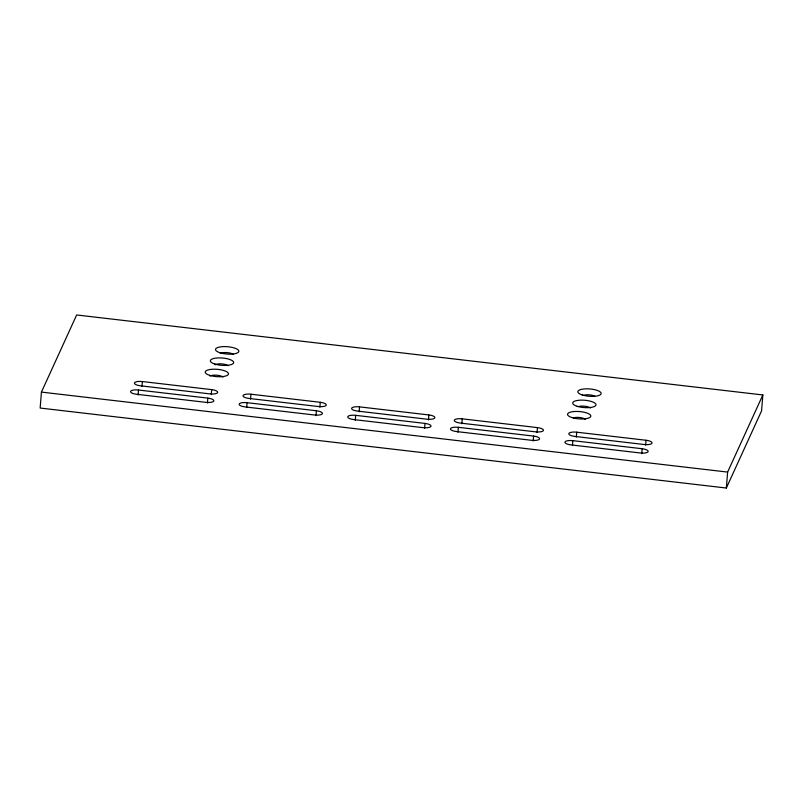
<?xml version="1.0" encoding="UTF-8"?>
<svg xmlns="http://www.w3.org/2000/svg" width="803" height="803" viewBox="0 0 803 803"><rect width="100%" height="100%" fill="white"/><g stroke="black" fill="none" stroke-linecap="round" stroke-linejoin="round"><path stroke-width="1.2" d="M41.435 392.095L40.15 408.044L726.344 488.033L761.565 410.905L762.85 394.956L76.656 314.967L41.435 392.095L727.628 472.084L762.85 394.956M138.106 394.935L138.497 390.027L207.816 398.107A7.016 2.208 4.6 0 1 213.779 401.028A7.016 2.208 4.6 0 1 205.879 402.343L136.56 394.263A7.016 2.208 4.6 0 1 130.598 391.332A7.016 2.208 4.6 0 1 138.497 390.027M141.97 386.454L142.372 381.545L211.681 389.626A7.016 2.208 4.6 0 1 217.643 392.557A7.016 2.208 4.6 0 1 209.744 393.871L140.435 385.791A7.016 2.208 4.6 0 1 134.472 382.86A7.016 2.208 4.6 0 1 142.372 381.545M207.415 403.016L207.816 398.107M211.289 394.534L211.681 389.626M246.692 407.593L247.093 402.684L316.402 410.765A7.016 2.208 4.6 0 1 322.364 413.696A7.016 2.208 4.6 0 1 314.465 415L245.156 406.92A7.016 2.208 4.6 0 1 239.194 403.999A7.016 2.208 4.6 0 1 247.093 402.684M250.566 399.111L250.958 394.213L320.277 402.293A7.016 2.208 4.6 0 1 326.239 405.214A7.016 2.208 4.6 0 1 318.339 406.529L249.02 398.449A7.016 2.208 4.6 0 1 243.058 395.518A7.016 2.208 4.6 0 1 250.958 394.213M316.011 415.673L316.402 410.765M319.875 407.191L320.277 402.293M355.287 420.25L355.679 415.342L424.988 423.422A7.016 2.208 4.6 0 1 430.96 426.353A7.016 2.208 4.6 0 1 423.061 427.658L353.742 419.578A7.016 2.208 4.6 0 1 347.779 416.657A7.016 2.208 4.6 0 1 355.679 415.342M359.152 411.768L359.553 406.87L428.862 414.95A7.016 2.208 4.6 0 1 434.824 417.871A7.016 2.208 4.6 0 1 426.925 419.186L357.616 411.106A7.016 2.208 4.6 0 1 351.654 408.175A7.016 2.208 4.6 0 1 359.553 406.87M424.596 428.33L424.988 423.422M428.471 419.849L428.862 414.95M457.971 432.215L458.372 427.316L533.583 436.079A7.016 2.208 4.6 0 1 539.546 439.01A7.016 2.208 4.6 0 1 531.646 440.315L456.435 431.552A7.016 2.208 4.6 0 1 450.473 428.621A7.016 2.208 4.6 0 1 458.372 427.316M461.845 423.743L462.237 418.835L537.448 427.608A7.016 2.208 4.6 0 1 543.42 430.528A7.016 2.208 4.6 0 1 535.521 431.843L460.31 423.071A7.016 2.208 4.6 0 1 454.337 420.15A7.016 2.208 4.6 0 1 462.237 418.835M533.192 440.988L533.583 436.079M537.056 432.506L537.448 427.608M572.469 445.565L572.86 440.656L642.169 448.736A7.016 2.208 4.6 0 1 648.131 451.667A7.016 2.208 4.6 0 1 640.232 452.972L570.923 444.892A7.016 2.208 4.6 0 1 564.961 441.971A7.016 2.208 4.6 0 1 572.86 440.656M576.333 437.093L576.725 432.185L646.044 440.265A7.016 2.208 4.6 0 1 652.006 443.186A7.016 2.208 4.6 0 1 644.106 444.501L574.797 436.42A7.016 2.208 4.6 0 1 568.835 433.49A7.016 2.208 4.6 0 1 576.725 432.185M641.778 453.645L642.169 448.736M645.652 445.163L646.044 440.265M726.344 488.033L727.628 472.084M573.302 417.881A7.016 2.208 4.6 0 1 585.307 419.276M578.461 406.579A7.016 2.208 4.6 0 1 590.466 407.974M583.62 395.277A7.016 2.208 4.6 0 1 594.732 396.11M210.055 376.075A7.016 2.208 4.6 0 1 216.559 375.192A7.016 2.208 4.6 0 1 222.983 377.039M215.214 364.773A7.016 2.208 4.6 0 1 221.718 363.889A7.016 2.208 4.6 0 1 228.142 365.736M220.373 353.471A7.016 2.208 4.6 0 1 226.878 352.587A7.016 2.208 4.6 0 1 233.312 354.434M572.007 417.59A11.694 3.674 4.6 0 0 590.727 416.556A11.694 3.674 4.6 0 0 574.797 411.477A11.694 3.674 4.6 0 0 572.007 417.59M577.166 406.288A11.694 3.674 4.6 0 0 595.896 405.254A11.694 3.674 4.6 0 0 579.957 400.175A11.694 3.674 4.6 0 0 577.166 406.288M582.326 394.996A11.694 3.674 4.6 0 0 601.056 393.952A11.694 3.674 4.6 0 0 585.116 388.873A11.694 3.674 4.6 0 0 582.326 394.996M220.002 352.758A11.694 3.674 4.6 0 0 238.732 351.714A11.694 3.674 4.6 0 0 222.802 346.635A11.694 3.674 4.6 0 0 220.002 352.758M214.843 364.06A11.694 3.674 4.6 0 0 233.573 363.016A11.694 3.674 4.6 0 0 217.633 357.937A11.694 3.674 4.6 0 0 214.843 364.06M209.683 375.352A11.694 3.674 4.6 0 0 228.403 374.318A11.694 3.674 4.6 0 0 212.474 369.239A11.694 3.674 4.6 0 0 209.683 375.352"/></g></svg>
